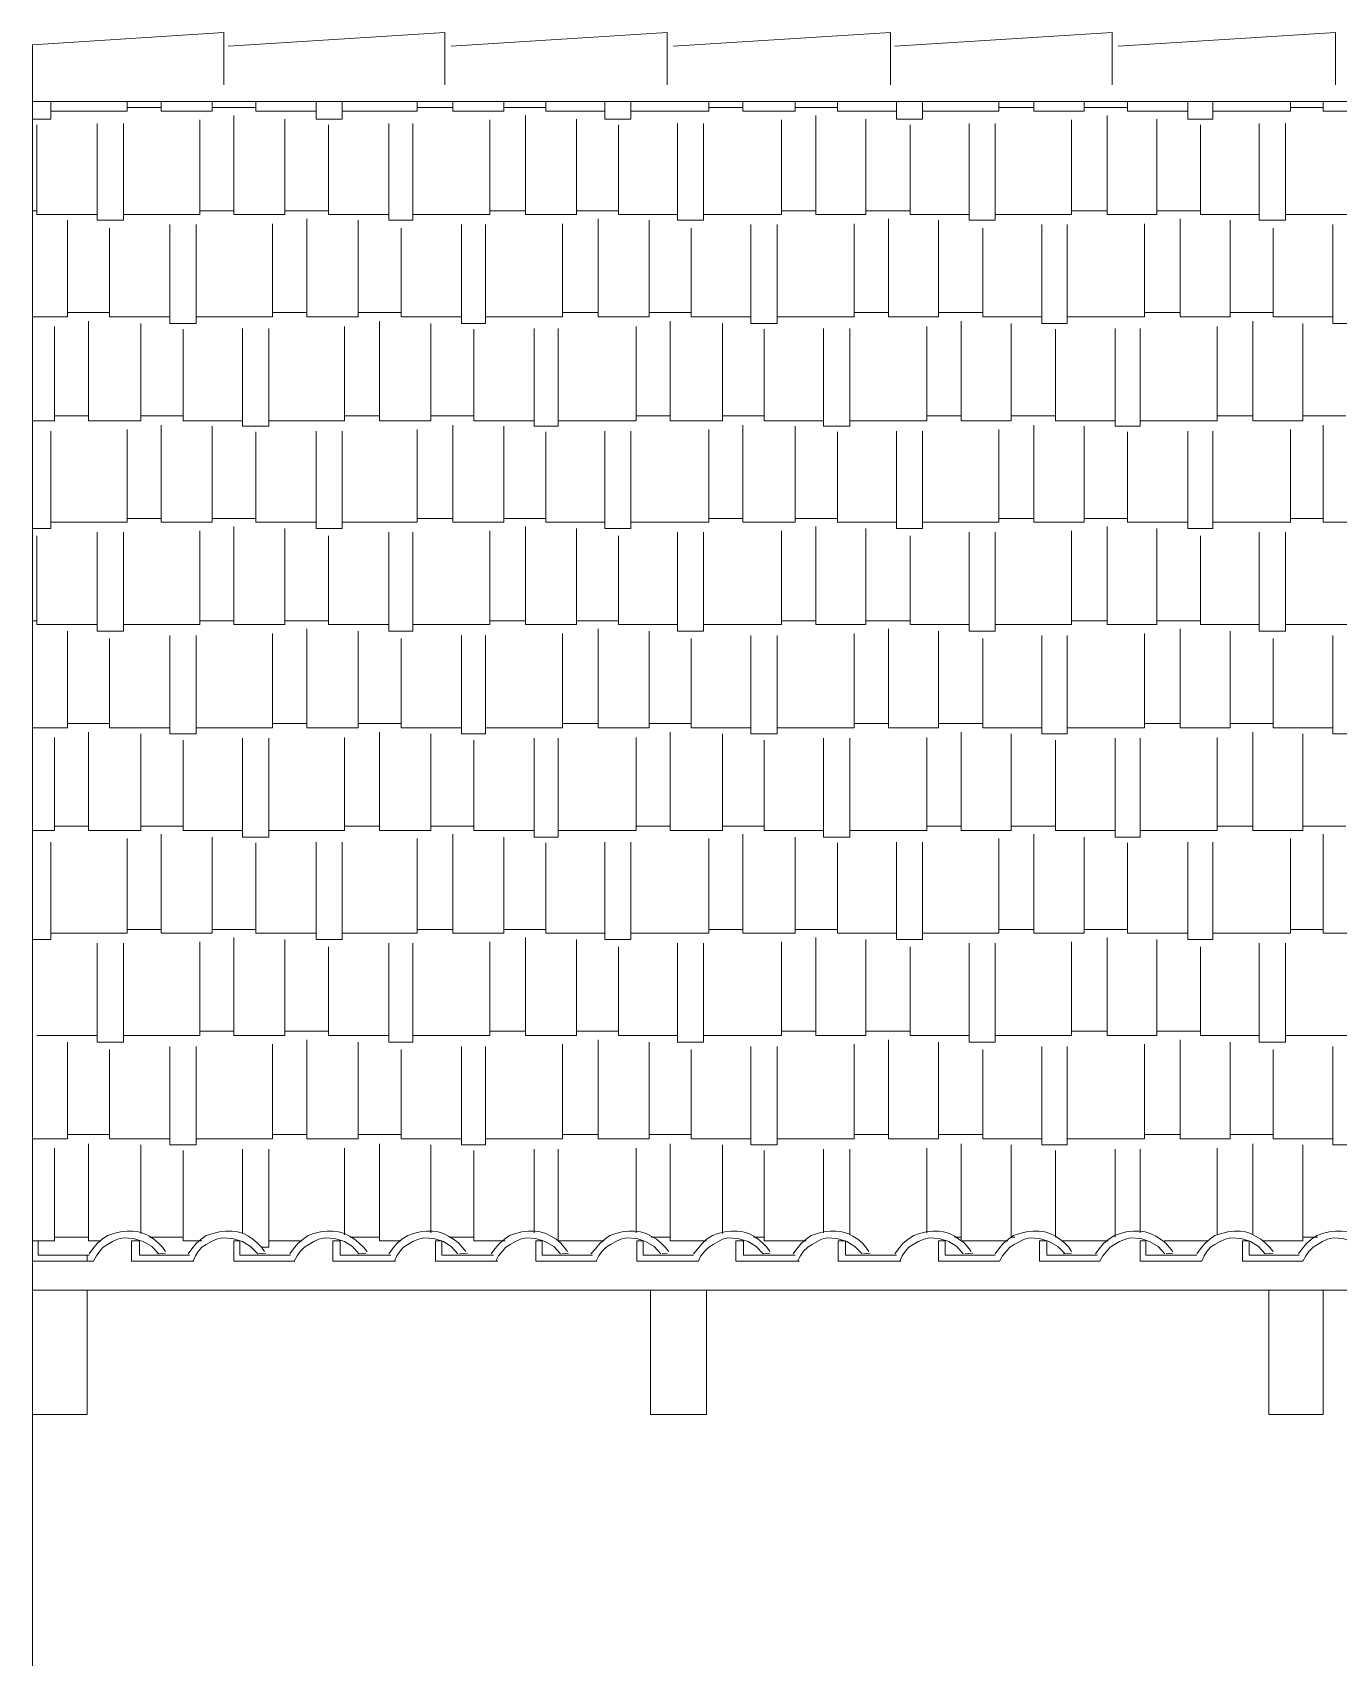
# Model space of a CAD drawing. Header units: millimetres. Extents: x 9030 to 20230, y 384 to 6944.
# Drawn here: x 9841 to 11741, y 4580 to 6944 of the extents above; entities that cross this region are included whole.
import ezdxf

# ---------------------------------------------------------------- set-up
doc = ezdxf.new("R2010")
doc.units = ezdxf.units.MM
doc.layers.add('A-ALV-___-___-EXI', color=250, linetype='Continuous', lineweight=25)
doc.layers.add('A-COB-___-___-EXI', color=250, linetype='Continuous', lineweight=25)

msp = doc.modelspace()

# ---------------------------------------------------------------- linework, layer by layer
at = {"layer": 'A-ALV-___-___-EXI', "color": 18, "lineweight": 9}
msp.add_line((9840.8, 4933.8), (9840.8, 1383.5), dxfattribs=at)
at = {"layer": 'A-ALV-___-___-EXI', "color": 18, "lineweight": 9, "flags": 128}
msp.add_lwpolyline([(19178.4, 884.1), (19178.4, 5114.8), (19178.4, 6843.9), (9840.8, 6843.9)], dxfattribs=at)
at = {"layer": 'A-COB-___-___-EXI', "color": 18, "lineweight": 9}
for p, q in [((9978.4, 6835.4), (10028.1, 6835.4)), ((10102.2, 6835.4), (10165.7, 6835.4)), ((10400.6, 6835.4), (10452.5, 6835.4)), ((10526.5, 6835.4), (10587.9, 6835.4)), ((10824.9, 6835.4), (10874.7, 6835.4)), ((10950.9, 6835.4), (11012.2, 6835.4)), ((11247.2, 6835.4), (11298, 6835.4)), ((11371, 6835.4), (11434.5, 6835.4)), ((11671.5, 6835.4), (11719.1, 6835.4)), ((9840.8, 6685.1), (9847.2, 6685.1)), ((10084.2, 6685.1), (10133.9, 6685.1)), ((10208, 6685.1), (10271.5, 6685.1)), ((10506.4, 6685.1), (10558.3, 6685.1)), ((10632.3, 6685.1), (10693.7, 6685.1)), ((10930.8, 6685.1), (10980.5, 6685.1)), ((11053.5, 6685.1), (11118.1, 6685.1)), ((11353, 6685.1), (11404.8, 6685.1)), ((11476.8, 6685.1), (11540.3, 6685.1)), ((9891.6, 6537), (9953, 6537)), ((10190, 6537), (10239.8, 6537)), ((10314.9, 6537), (10377.3, 6537)), ((10612.2, 6537), (10664.1, 6537)), ((10738.2, 6537), (10799.5, 6537)), ((11036.6, 6537), (11086.3, 6537)), ((11159.3, 6537), (11223.9, 6537)), ((11458.8, 6537), (11510.7, 6537)), ((11583.7, 6537), (11646.1, 6537)), ((9872.6, 6386.7), (9922.3, 6386.7)), ((9998.5, 6386.7), (10059.9, 6386.7)), ((10294.8, 6386.7), (10345.6, 6386.7)), ((10420.7, 6386.7), (10483.1, 6386.7)), ((10719.1, 6386.7), (10768.9, 6386.7)), ((10845, 6386.7), (10905.4, 6386.7)), ((11142.4, 6386.7), (11192.1, 6386.7)), ((11265.1, 6386.7), (11329.7, 6386.7)), ((11564.6, 6386.7), (11616.5, 6386.7)), ((11689.5, 6386.7), (11751.9, 6386.7)), ((9978.4, 6237.5), (10028.1, 6237.5)), ((10102.2, 6237.5), (10165.7, 6237.5)), ((10400.6, 6237.5), (10452.5, 6237.5)), ((10526.5, 6237.5), (10587.9, 6237.5)), ((10824.9, 6237.5), (10874.7, 6237.5)), ((10950.9, 6237.5), (11012.2, 6237.5)), ((11247.2, 6237.5), (11298, 6237.5)), ((11371, 6237.5), (11434.5, 6237.5)), ((11671.5, 6237.5), (11719.1, 6237.5)), ((9840.8, 6088.3), (9847.2, 6088.3)), ((10084.2, 6088.3), (10133.9, 6088.3)), ((10208, 6088.3), (10271.5, 6088.3)), ((10506.4, 6088.3), (10558.3, 6088.3)), ((10632.3, 6088.3), (10693.7, 6088.3)), ((10930.8, 6088.3), (10980.5, 6088.3)), ((11053.5, 6088.3), (11118.1, 6088.3)), ((11353, 6088.3), (11404.8, 6088.3)), ((11476.8, 6088.3), (11540.3, 6088.3)), ((9891.6, 5939.1), (9953, 5939.1)), ((10190, 5939.1), (10239.8, 5939.1)), ((10314.9, 5939.1), (10377.3, 5939.1)), ((10612.2, 5939.1), (10664.1, 5939.1)), ((10738.2, 5939.1), (10799.5, 5939.1)), ((11036.6, 5939.1), (11086.3, 5939.1)), ((11159.3, 5939.1), (11223.9, 5939.1)), ((11458.8, 5939.1), (11510.7, 5939.1)), ((11583.7, 5939.1), (11646.1, 5939.1)), ((9872.6, 5789.9), (9922.3, 5789.9)), ((9998.5, 5789.9), (10059.9, 5789.9)), ((10294.8, 5789.9), (10345.6, 5789.9)), ((10420.7, 5789.9), (10483.1, 5789.9)), ((10719.1, 5789.9), (10768.9, 5789.9)), ((10845, 5789.9), (10905.4, 5789.9)), ((11142.4, 5789.9), (11192.1, 5789.9)), ((11265.1, 5789.9), (11329.7, 5789.9)), ((11564.6, 5789.9), (11616.5, 5789.9)), ((11689.5, 5789.9), (11751.9, 5789.9)), ((9978.4, 5639.6), (10028.1, 5639.6)), ((10102.2, 5639.6), (10165.7, 5639.6)), ((10400.6, 5639.6), (10452.5, 5639.6)), ((10526.5, 5639.6), (10587.9, 5639.6)), ((10824.9, 5639.6), (10874.7, 5639.6)), ((10950.9, 5639.6), (11012.2, 5639.6)), ((11247.2, 5639.6), (11298, 5639.6)), ((11371, 5639.6), (11434.5, 5639.6)), ((11671.5, 5639.6), (11719.1, 5639.6)), ((9847.2, 5485.1), (9935, 5485.1)), ((10084.2, 5491.5), (10133.9, 5491.5)), ((10208, 5491.5), (10271.5, 5491.5)), ((10506.4, 5491.5), (10558.3, 5491.5)), ((10632.3, 5491.5), (10693.7, 5491.5)), ((10930.8, 5491.5), (10980.5, 5491.5)), ((11053.5, 5491.5), (11118.1, 5491.5)), ((11353, 5491.5), (11404.8, 5491.5)), ((11476.8, 5491.5), (11540.3, 5491.5)), ((9891.6, 5341.2), (9953, 5341.2)), ((9998.5, 5197.3), (9998.5, 5326.4)), ((10146.6, 5197.3), (10146.6, 5320)), ((10190, 5341.2), (10239.8, 5341.2)), ((10294.8, 5195.2), (10294.8, 5321.1)), ((10314.9, 5341.2), (10377.3, 5341.2)), ((10420.7, 5198.4), (10420.7, 5326.4)), ((10571, 5198.4), (10571, 5320)), ((10612.2, 5341.2), (10664.1, 5341.2)), ((10719.1, 5198.4), (10719.1, 5321.1)), ((10738.2, 5341.2), (10799.5, 5341.2)), ((10845, 5197.3), (10845, 5326.4)), ((10992.1, 5198.4), (10992.1, 5320)), ((11030.2, 5195.2), (11030.2, 5320)), ((11036.6, 5341.2), (11086.3, 5341.2)), ((11142.4, 5198.4), (11142.4, 5321.1)), ((11159.3, 5341.2), (11223.9, 5341.2)), ((11192.1, 5186.7), (11192.1, 5327.5)), ((11265.1, 5190.9), (11265.1, 5326.4)), ((11416.5, 5192), (11416.5, 5320)), ((11452.5, 5198.4), (11452.5, 5320)), ((11458.8, 5341.2), (11510.7, 5341.2)), ((11564.6, 5195.2), (11564.6, 5321.1)), ((11583.7, 5341.2), (11646.1, 5341.2)), ((11616.5, 5195.2), (11616.5, 5327.5)), ((11329.7, 5192), (11329.7, 5317.9)), ((9872.6, 5192), (9922.3, 5192)), ((10011.2, 5192), (10059.9, 5192)), ((10184.7, 5186.7), (10233.4, 5186.7)), ((10303.2, 5192), (10345.6, 5192)), ((10447.2, 5192), (10483.1, 5192)), ((10741.3, 5192), (10768.9, 5192)), ((10890.5, 5192), (10905.4, 5192)), ((11182.6, 5192), (11192.1, 5192)), ((11194.2, 5186.7), (11259.9, 5186.7)), ((11265.1, 5192), (11270.4, 5192)), ((11338.2, 5186.7), (11405.9, 5186.7)), ((11487.4, 5186.7), (11551.9, 5186.7)), ((11689.5, 5192), (11710.7, 5192)), ((9920.2, 5157.1), (9920.2, 5165.5))]:
    msp.add_line(p, q, dxfattribs=at)
at = {"layer": 'A-COB-___-___-EXI', "color": 28, "lineweight": 15}
for p, q in [((10022.8, 5167.7), (10034.5, 5168.7)), ((10169.9, 5167.7), (10180.5, 5168.7)), ((10462, 5167.7), (10473.6, 5168.7)), ((10611.2, 5167.7), (10620.7, 5168.7)), ((10757.2, 5167.7), (10764.6, 5168.7)), ((11050.3, 5167.7), (11059.9, 5168.7)), ((11197.4, 5167.7), (11209.1, 5168.7)), ((11341.3, 5167.7), (11353, 5168.7)), ((11490.5, 5167.7), (11500.1, 5168.7))]:
    msp.add_line(p, q, dxfattribs=at)
at = {"layer": 'A-COB-___-___-EXI', "color": 18, "lineweight": 9, "flags": 128}
for points in [[(10119.1, 6868.2), (10119.1, 6944.4), (9840.8, 6926.4), (9840.8, 5165.5), (9840.8, 5114.8)], [(10440.8, 6868.2), (10440.8, 6944.4), (10125.5, 6924.3)], [(10764.6, 6868.2), (10764.6, 6944.4), (10450.3, 6924.3)], [(11089.5, 6868.2), (11089.5, 6944.4), (10773.1, 6924.3)], [(11412.2, 6868.2), (11412.2, 6944.4), (11095.8, 6924.3)], [(11737.1, 6868.2), (11737.1, 6944.4), (11420.7, 6924.3)], [(9840.8, 6818.5), (9867.3, 6818.5), (9867.3, 6843.9)], [(9867.3, 6830.1), (9978.4, 6830.1), (9978.4, 6843.9)], [(10028.1, 6843.9), (10028.1, 6830.1), (10102.2, 6830.1), (10102.2, 6843.9)], [(10165.7, 6843.9), (10165.7, 6830.1), (10253.5, 6830.1)], [(10253.5, 6843.9), (10253.5, 6818.5), (10291.6, 6818.5), (10291.6, 6843.9)], [(10291.6, 6830.1), (10400.6, 6830.1), (10400.6, 6843.9)], [(10452.5, 6843.9), (10452.5, 6830.1), (10526.5, 6830.1), (10526.5, 6843.9)], [(10587.9, 6843.9), (10587.9, 6830.1), (10673.6, 6830.1)], [(10673.6, 6843.9), (10673.6, 6818.5), (10711.7, 6818.5), (10711.7, 6843.9)], [(10711.7, 6830.1), (10824.9, 6830.1), (10824.9, 6843.9)], [(10874.7, 6843.9), (10874.7, 6830.1), (10950.9, 6830.1), (10950.9, 6843.9)], [(11012.2, 6843.9), (11012.2, 6830.1), (11098, 6830.1)], [(11098, 6843.9), (11098, 6818.5), (11136, 6818.5), (11136, 6843.9)], [(11136, 6830.1), (11247.2, 6830.1), (11247.2, 6843.9)], [(11298, 6843.9), (11298, 6830.1), (11371, 6830.1), (11371, 6843.9)], [(11434.5, 6843.9), (11434.5, 6830.1), (11522.3, 6830.1)], [(11522.3, 6843.9), (11522.3, 6818.5), (11558.3, 6818.5), (11558.3, 6843.9)], [(11558.3, 6830.1), (11671.5, 6830.1), (11671.5, 6843.9)], [(11719.1, 6843.9), (11719.1, 6830.1), (11795.3, 6830.1), (11795.3, 6843.9)], [(9847.2, 6810), (9847.2, 6679.8), (9935, 6679.8)], [(9935, 6812.1), (9935, 6671.4), (9973.1, 6671.4), (9973.1, 6812.1)], [(9973.1, 6679.8), (10084.2, 6679.8), (10084.2, 6817.4)], [(10133.9, 6823.7), (10133.9, 6679.8), (10208, 6679.8), (10208, 6818.5)], [(10271.5, 6810), (10271.5, 6679.8), (10359.3, 6679.8)], [(10359.3, 6812.1), (10359.3, 6671.4), (10394.2, 6671.4), (10394.2, 6812.1)], [(10394.2, 6679.8), (10506.4, 6679.8), (10506.4, 6817.4)], [(10558.3, 6823.7), (10558.3, 6679.8), (10632.3, 6679.8), (10632.3, 6818.5)], [(10693.7, 6810), (10693.7, 6679.8), (10779.4, 6679.8)], [(10779.4, 6812.1), (10779.4, 6671.4), (10817.5, 6671.4), (10817.5, 6812.1)], [(10817.5, 6679.8), (10930.8, 6679.8), (10930.8, 6817.4)], [(10980.5, 6823.7), (10980.5, 6679.8), (11053.5, 6679.8), (11053.5, 6818.5)], [(11118.1, 6810), (11118.1, 6679.8), (11203.8, 6679.8)], [(11203.8, 6812.1), (11203.8, 6671.4), (11241.9, 6671.4), (11241.9, 6812.1)], [(11241.9, 6679.8), (11353, 6679.8), (11353, 6817.4)], [(11404.8, 6823.7), (11404.8, 6679.8), (11476.8, 6679.8), (11476.8, 6818.5)], [(11540.3, 6810), (11540.3, 6679.8), (11626, 6679.8)], [(11626, 6812.1), (11626, 6671.4), (11664.1, 6671.4), (11664.1, 6812.1)], [(11664.1, 6679.8), (11777.3, 6679.8), (11777.3, 6817.4)], [(9840.8, 6530.6), (9891.6, 6530.6), (9891.6, 6671.4)], [(10239.8, 6673.5), (10239.8, 6530.6), (10314.9, 6530.6), (10314.9, 6671.4)], [(10664.1, 6673.5), (10664.1, 6530.6), (10738.2, 6530.6), (10738.2, 6671.4)], [(11086.3, 6673.5), (11086.3, 6530.6), (11159.3, 6530.6), (11159.3, 6671.4)], [(11510.7, 6673.5), (11510.7, 6530.6), (11583.7, 6530.6), (11583.7, 6671.4)], [(9953, 6659.7), (9953, 6530.6), (10040.8, 6530.6)], [(10040.8, 6665), (10040.8, 6521.1), (10078.9, 6521.1), (10078.9, 6665)], [(10078.9, 6530.6), (10190, 6530.6), (10190, 6666.1)], [(10377.3, 6659.7), (10377.3, 6530.6), (10465.1, 6530.6)], [(10465.1, 6665), (10465.1, 6521.1), (10500.1, 6521.1), (10500.1, 6665)], [(10500.1, 6530.6), (10612.2, 6530.6), (10612.2, 6666.1)], [(10799.5, 6659.7), (10799.5, 6530.6), (10886.3, 6530.6)], [(10886.3, 6665), (10886.3, 6521.1), (10924.4, 6521.1), (10924.4, 6665)], [(10924.4, 6530.6), (11036.6, 6530.6), (11036.6, 6666.1)], [(11223.9, 6659.7), (11223.9, 6530.6), (11309.6, 6530.6)], [(11309.6, 6665), (11309.6, 6521.1), (11346.6, 6521.1), (11346.6, 6665)], [(11346.6, 6530.6), (11458.8, 6530.6), (11458.8, 6666.1)], [(11646.1, 6659.7), (11646.1, 6530.6), (11732.9, 6530.6)], [(11732.9, 6665), (11732.9, 6521.1), (11771, 6521.1), (11771, 6665)], [(9840.8, 6379.3), (9872.6, 6379.3), (9872.6, 6516.9)], [(9922.3, 6524.3), (9922.3, 6379.3), (9998.5, 6379.3), (9998.5, 6521.1)], [(10059.9, 6512.6), (10059.9, 6379.3), (10146.6, 6379.3)], [(10146.6, 6513.7), (10146.6, 6371.9), (10184.7, 6371.9), (10184.7, 6513.7)], [(10184.7, 6379.3), (10294.8, 6379.3), (10294.8, 6516.9)], [(10345.6, 6524.3), (10345.6, 6379.3), (10420.7, 6379.3), (10420.7, 6521.1)], [(10483.1, 6512.6), (10483.1, 6379.3), (10571, 6379.3)], [(10571, 6513.7), (10571, 6371.9), (10605.9, 6371.9), (10605.9, 6513.7)], [(10605.9, 6379.3), (10719.1, 6379.3), (10719.1, 6516.9)], [(10768.9, 6524.3), (10768.9, 6379.3), (10845, 6379.3), (10845, 6521.1)], [(10905.4, 6512.6), (10905.4, 6379.3), (10992.1, 6379.3)], [(10992.1, 6513.7), (10992.1, 6371.9), (11030.2, 6371.9), (11030.2, 6513.7)], [(11030.2, 6379.3), (11142.4, 6379.3), (11142.4, 6516.9)], [(11192.1, 6524.3), (11192.1, 6379.3), (11265.1, 6379.3), (11265.1, 6521.1)], [(11329.7, 6512.6), (11329.7, 6379.3), (11416.5, 6379.3)], [(11416.5, 6513.7), (11416.5, 6371.9), (11452.5, 6371.9), (11452.5, 6513.7)], [(11452.5, 6379.3), (11564.6, 6379.3), (11564.6, 6516.9)], [(11616.5, 6524.3), (11616.5, 6379.3), (11689.5, 6379.3), (11689.5, 6521.1)], [(9840.8, 6222.7), (9867.3, 6222.7), (9867.3, 6364.5)], [(9867.3, 6232.2), (9978.4, 6232.2), (9978.4, 6366.6)], [(10028.1, 6373), (10028.1, 6232.2), (10102.2, 6232.2), (10102.2, 6371.9)], [(10165.7, 6363.4), (10165.7, 6232.2), (10253.5, 6232.2)], [(10253.5, 6364.5), (10253.5, 6222.7), (10291.6, 6222.7), (10291.6, 6364.5)], [(10291.6, 6232.2), (10400.6, 6232.2), (10400.6, 6366.6)], [(10452.5, 6373), (10452.5, 6232.2), (10526.5, 6232.2), (10526.5, 6371.9)], [(10587.9, 6363.4), (10587.9, 6232.2), (10673.6, 6232.2)], [(10673.6, 6364.5), (10673.6, 6222.7), (10711.7, 6222.7), (10711.7, 6364.5)], [(10711.7, 6232.2), (10824.9, 6232.2), (10824.9, 6366.6)], [(10874.7, 6373), (10874.7, 6232.2), (10950.9, 6232.2), (10950.9, 6371.9)], [(11012.2, 6363.4), (11012.2, 6232.2), (11098, 6232.2)], [(11098, 6364.5), (11098, 6222.7), (11136, 6222.7), (11136, 6364.5)], [(11136, 6232.2), (11247.2, 6232.2), (11247.2, 6366.6)], [(11298, 6373), (11298, 6232.2), (11371, 6232.2), (11371, 6371.9)], [(11434.5, 6363.4), (11434.5, 6232.2), (11522.3, 6232.2)], [(11522.3, 6364.5), (11522.3, 6222.7), (11558.3, 6222.7), (11558.3, 6364.5)], [(11558.3, 6232.2), (11671.5, 6232.2), (11671.5, 6366.6)], [(11719.1, 6373), (11719.1, 6232.2), (11795.3, 6232.2), (11795.3, 6371.9)], [(9935, 6217.4), (9935, 6073.5), (9973.1, 6073.5), (9973.1, 6217.4)], [(9973.1, 6083), (10084.2, 6083), (10084.2, 6219.5)], [(10133.9, 6225.9), (10133.9, 6083), (10208, 6083), (10208, 6222.7)], [(10359.3, 6217.4), (10359.3, 6073.5), (10394.2, 6073.5), (10394.2, 6217.4)], [(10394.2, 6083), (10506.4, 6083), (10506.4, 6219.5)], [(10558.3, 6225.9), (10558.3, 6083), (10632.3, 6083), (10632.3, 6222.7)], [(10779.4, 6217.4), (10779.4, 6073.5), (10817.5, 6073.5), (10817.5, 6217.4)], [(10817.5, 6083), (10930.8, 6083), (10930.8, 6219.5)], [(10980.5, 6225.9), (10980.5, 6083), (11053.5, 6083), (11053.5, 6222.7)], [(11203.8, 6217.4), (11203.8, 6073.5), (11241.9, 6073.5), (11241.9, 6217.4)], [(11241.9, 6083), (11353, 6083), (11353, 6219.5)], [(11404.8, 6225.9), (11404.8, 6083), (11476.8, 6083), (11476.8, 6222.7)], [(11626, 6217.4), (11626, 6073.5), (11664.1, 6073.5), (11664.1, 6217.4)], [(11664.1, 6083), (11777.3, 6083), (11777.3, 6219.5)], [(9847.2, 6212.1), (9847.2, 6083), (9935, 6083)], [(10271.5, 6212.1), (10271.5, 6083), (10359.3, 6083)], [(10693.7, 6212.1), (10693.7, 6083), (10779.4, 6083)], [(11118.1, 6212.1), (11118.1, 6083), (11203.8, 6083)], [(11540.3, 6212.1), (11540.3, 6083), (11626, 6083)], [(10239.8, 6076.7), (10239.8, 5932.7), (10314.9, 5932.7), (10314.9, 6073.5)], [(10664.1, 6076.7), (10664.1, 5932.7), (10738.2, 5932.7), (10738.2, 6073.5)], [(11086.3, 6076.7), (11086.3, 5932.7), (11159.3, 5932.7), (11159.3, 6073.5)], [(11510.7, 6076.7), (11510.7, 5932.7), (11583.7, 5932.7), (11583.7, 6073.5)], [(9840.8, 5932.7), (9891.6, 5932.7), (9891.6, 6073.5)], [(9953, 6062.9), (9953, 5932.7), (10040.8, 5932.7)], [(10040.8, 6067.1), (10040.8, 5924.3), (10078.9, 5924.3), (10078.9, 6067.1)], [(10078.9, 5932.7), (10190, 5932.7), (10190, 6070.3)], [(10377.3, 6062.9), (10377.3, 5932.7), (10465.1, 5932.7)], [(10465.1, 6067.1), (10465.1, 5924.3), (10500.1, 5924.3), (10500.1, 6067.1)], [(10500.1, 5932.7), (10612.2, 5932.7), (10612.2, 6070.3)], [(10799.5, 6062.9), (10799.5, 5932.7), (10886.3, 5932.7)], [(10886.3, 6067.1), (10886.3, 5924.3), (10924.4, 5924.3), (10924.4, 6067.1)], [(10924.4, 5932.7), (11036.6, 5932.7), (11036.6, 6070.3)], [(11223.9, 6062.9), (11223.9, 5932.7), (11309.6, 5932.7)], [(11309.6, 6067.1), (11309.6, 5924.3), (11346.6, 5924.3), (11346.6, 6067.1)], [(11346.6, 5932.7), (11458.8, 5932.7), (11458.8, 6070.3)], [(11646.1, 6062.9), (11646.1, 5932.7), (11732.9, 5932.7)], [(11732.9, 6067.1), (11732.9, 5924.3), (11771, 5924.3), (11771, 6067.1)], [(9840.8, 5783.5), (9872.6, 5783.5), (9872.6, 5919)], [(9922.3, 5926.4), (9922.3, 5783.5), (9998.5, 5783.5), (9998.5, 5924.3)], [(10059.9, 5914.8), (10059.9, 5783.5), (10146.6, 5783.5)], [(10146.6, 5917.9), (10146.6, 5774), (10184.7, 5774), (10184.7, 5917.9)], [(10184.7, 5783.5), (10294.8, 5783.5), (10294.8, 5919)], [(10345.6, 5926.4), (10345.6, 5783.5), (10420.7, 5783.5), (10420.7, 5924.3)], [(10483.1, 5914.8), (10483.1, 5783.5), (10571, 5783.5)], [(10571, 5917.9), (10571, 5774), (10605.9, 5774), (10605.9, 5917.9)], [(10605.9, 5783.5), (10719.1, 5783.5), (10719.1, 5919)], [(10768.9, 5926.4), (10768.9, 5783.5), (10845, 5783.5), (10845, 5924.3)], [(10905.4, 5914.8), (10905.4, 5783.5), (10992.1, 5783.5)], [(10992.1, 5917.9), (10992.1, 5774), (11030.2, 5774), (11030.2, 5917.9)], [(11030.2, 5783.5), (11142.4, 5783.5), (11142.4, 5919)], [(11192.1, 5926.4), (11192.1, 5783.5), (11265.1, 5783.5), (11265.1, 5924.3)], [(11329.7, 5914.8), (11329.7, 5783.5), (11416.5, 5783.5)], [(11416.5, 5917.9), (11416.5, 5774), (11452.5, 5774), (11452.5, 5917.9)], [(11452.5, 5783.5), (11564.6, 5783.5), (11564.6, 5919)], [(11616.5, 5926.4), (11616.5, 5783.5), (11689.5, 5783.5), (11689.5, 5924.3)], [(9867.3, 5634.3), (9978.4, 5634.3), (9978.4, 5771.9)], [(10028.1, 5778.2), (10028.1, 5634.3), (10102.2, 5634.3), (10102.2, 5774)], [(10291.6, 5634.3), (10400.6, 5634.3), (10400.6, 5771.9)], [(10452.5, 5778.2), (10452.5, 5634.3), (10526.5, 5634.3), (10526.5, 5774)], [(10711.7, 5634.3), (10824.9, 5634.3), (10824.9, 5771.9)], [(10874.7, 5778.2), (10874.7, 5634.3), (10950.9, 5634.3), (10950.9, 5774)], [(11136, 5634.3), (11247.2, 5634.3), (11247.2, 5771.9)], [(11298, 5778.2), (11298, 5634.3), (11371, 5634.3), (11371, 5774)], [(11558.3, 5634.3), (11671.5, 5634.3), (11671.5, 5771.9)], [(11719.1, 5778.2), (11719.1, 5634.3), (11795.3, 5634.3), (11795.3, 5774)], [(9840.8, 5624.8), (9867.3, 5624.8), (9867.3, 5766.6)], [(10165.7, 5765.5), (10165.7, 5634.3), (10253.5, 5634.3)], [(10253.5, 5766.6), (10253.5, 5624.8), (10291.6, 5624.8), (10291.6, 5766.6)], [(10587.9, 5765.5), (10587.9, 5634.3), (10673.6, 5634.3)], [(10673.6, 5766.6), (10673.6, 5624.8), (10711.7, 5624.8), (10711.7, 5766.6)], [(11012.2, 5765.5), (11012.2, 5634.3), (11098, 5634.3)], [(11098, 5766.6), (11098, 5624.8), (11136, 5624.8), (11136, 5766.6)], [(11434.5, 5765.5), (11434.5, 5634.3), (11522.3, 5634.3)], [(11522.3, 5766.6), (11522.3, 5624.8), (11558.3, 5624.8), (11558.3, 5766.6)], [(10133.9, 5628), (10133.9, 5485.1), (10208, 5485.1), (10208, 5624.8)], [(10558.3, 5628), (10558.3, 5485.1), (10632.3, 5485.1), (10632.3, 5624.8)], [(10980.5, 5628), (10980.5, 5485.1), (11053.5, 5485.1), (11053.5, 5624.8)], [(11404.8, 5628), (11404.8, 5485.1), (11476.8, 5485.1), (11476.8, 5624.8)], [(9935, 5619.5), (9935, 5475.6), (9973.1, 5475.6), (9973.1, 5619.5)], [(9973.1, 5485.1), (10084.2, 5485.1), (10084.2, 5621.6)], [(10271.5, 5614.2), (10271.5, 5485.1), (10359.3, 5485.1)], [(10359.3, 5619.5), (10359.3, 5475.6), (10394.2, 5475.6), (10394.2, 5619.5)], [(10394.2, 5485.1), (10506.4, 5485.1), (10506.4, 5621.6)], [(10693.7, 5614.2), (10693.7, 5485.1), (10779.4, 5485.1)], [(10779.4, 5619.5), (10779.4, 5475.6), (10817.5, 5475.6), (10817.5, 5619.5)], [(10817.5, 5485.1), (10930.8, 5485.1), (10930.8, 5621.6)], [(11118.1, 5614.2), (11118.1, 5485.1), (11203.8, 5485.1)], [(11203.8, 5619.5), (11203.8, 5475.6), (11241.9, 5475.6), (11241.9, 5619.5)], [(11241.9, 5485.1), (11353, 5485.1), (11353, 5621.6)], [(11540.3, 5614.2), (11540.3, 5485.1), (11626, 5485.1)], [(11626, 5619.5), (11626, 5475.6), (11664.1, 5475.6), (11664.1, 5619.5)], [(11664.1, 5485.1), (11777.3, 5485.1), (11777.3, 5621.6)], [(9840.8, 5334.9), (9891.6, 5334.9), (9891.6, 5475.6)], [(9953, 5465), (9953, 5334.9), (10040.8, 5334.9)], [(10040.8, 5469.3), (10040.8, 5326.4), (10078.9, 5326.4), (10078.9, 5469.3)], [(10078.9, 5334.9), (10190, 5334.9), (10190, 5472.4)], [(10239.8, 5478.8), (10239.8, 5334.9), (10314.9, 5334.9), (10314.9, 5475.6)], [(10377.3, 5465), (10377.3, 5334.9), (10465.1, 5334.9)], [(10465.1, 5469.3), (10465.1, 5326.4), (10500.1, 5326.4), (10500.1, 5469.3)], [(10500.1, 5334.9), (10612.2, 5334.9), (10612.2, 5472.4)], [(10664.1, 5478.8), (10664.1, 5334.9), (10738.2, 5334.9), (10738.2, 5475.6)], [(10799.5, 5465), (10799.5, 5334.9), (10886.3, 5334.9)], [(10886.3, 5469.3), (10886.3, 5326.4), (10924.4, 5326.4), (10924.4, 5469.3)], [(10924.4, 5334.9), (11036.6, 5334.9), (11036.6, 5472.4)], [(11086.3, 5478.8), (11086.3, 5334.9), (11159.3, 5334.9), (11159.3, 5475.6)], [(11223.9, 5465), (11223.9, 5334.9), (11309.6, 5334.9)], [(11309.6, 5469.3), (11309.6, 5326.4), (11346.6, 5326.4), (11346.6, 5469.3)], [(11346.6, 5334.9), (11458.8, 5334.9), (11458.8, 5472.4)], [(11510.7, 5478.8), (11510.7, 5334.9), (11583.7, 5334.9), (11583.7, 5475.6)], [(11646.1, 5465), (11646.1, 5334.9), (11732.9, 5334.9)], [(11732.9, 5469.3), (11732.9, 5326.4), (11771, 5326.4), (11771, 5469.3)], [(9840.8, 5186.7), (9872.6, 5186.7), (9872.6, 5321.1)], [(9922.3, 5327.5), (9922.3, 5186.7), (9940.3, 5186.7)], [(10174.1, 5177.2), (10184.7, 5177.2), (10184.7, 5320)], [(10345.6, 5327.5), (10345.6, 5186.7), (10377.3, 5186.7)], [(10605.9, 5320), (10605.9, 5186.7), (10672.6, 5186.7)], [(10768.9, 5327.5), (10768.9, 5186.7), (10821.8, 5186.7)], [(11631.3, 5186.7), (11689.5, 5186.7), (11689.5, 5326.4)], [(10059.9, 5317.9), (10059.9, 5186.7), (10087.4, 5186.7)], [(10483.1, 5317.9), (10483.1, 5186.7), (10528.6, 5186.7)], [(10905.4, 5317.9), (10905.4, 5186.7), (10966.7, 5186.7)], [(9920.2, 5114.8), (9840.8, 5114.8), (9840.8, 4933.8), (9920.2, 4933.8), (9920.2, 5114.8), (15981.6, 5114.8)]]:
    msp.add_lwpolyline(points, dxfattribs=at)
at = {"layer": 'A-COB-___-___-EXI', "color": 28, "lineweight": 15, "flags": 128}
for points in [[(9923.3, 5165.5), (9849.3, 5165.5), (9849.3, 5186.7), (9840.8, 5186.7), (9840.8, 5157.1), (9849.3, 5157.1), (9929.7, 5157.1), (9933.9, 5164.5), (9938.2, 5170.8), (9943.5, 5177.2), (9949.8, 5181.4), (9957.2, 5185.7), (9964.6, 5188.8), (9973.1, 5190.9), (9987.9, 5189.9), (10001.7, 5185.7), (10014.4, 5178.2), (10024.9, 5167.7)], [(10034.5, 5170.8), (10030.2, 5177.2), (10023.9, 5183.5), (10017.5, 5188.8), (10011.2, 5193.1), (10002.7, 5197.3), (9995.3, 5199.4), (9986.8, 5200.5), (9978.4, 5200.5), (9968.9, 5199.4), (9959.3, 5197.3), (9949.8, 5194.1), (9942.4, 5188.8), (9935, 5182.5), (9928.6, 5175.1), (9923.3, 5167.7)], [(10069.4, 5165.5), (9996.4, 5165.5), (9996.4, 5186.7), (9984.7, 5186.7), (9984.7, 5157.1), (9996.4, 5157.1), (10075.7, 5157.1)], [(10178.4, 5170.8), (10174.1, 5177.2), (10167.8, 5183.5), (10161.4, 5188.8), (10155.1, 5193.1), (10147.7, 5197.3), (10139.2, 5199.4), (10130.8, 5200.5), (10122.3, 5200.5), (10112.8, 5199.4), (10103.2, 5197.3), (10093.7, 5194.1), (10086.3, 5188.8), (10078.9, 5182.5), (10072.6, 5175.1), (10067.3, 5167.7)], [(10168.9, 5167.7), (10158.3, 5178.2), (10146.6, 5185.7), (10131.8, 5189.9), (10117, 5190.9), (10108.5, 5188.8), (10101.1, 5185.7), (10093.7, 5181.4), (10087.4, 5177.2), (10082.1, 5170.8), (10077.8, 5164.5), (10074.7, 5157.1)], [(10216.5, 5165.5), (10142.4, 5165.5), (10142.4, 5186.7), (10133.9, 5186.7), (10133.9, 5157.1), (10142.4, 5157.1), (10222.8, 5157.1)], [(10327.6, 5170.8), (10322.3, 5177.2), (10315.9, 5183.5), (10309.6, 5188.8), (10302.2, 5193.1), (10294.8, 5197.3), (10286.3, 5199.4), (10277.8, 5200.5), (10269.4, 5200.5), (10259.9, 5199.4), (10250.3, 5197.3), (10241.9, 5194.1), (10234.5, 5188.8), (10227.1, 5182.5), (10220.7, 5175.1), (10215.4, 5167.7)], [(10326.5, 5168.7), (10315.9, 5167.7), (10306.4, 5178.2), (10294.8, 5185.7), (10281, 5189.9), (10266.2, 5190.9), (10257.7, 5188.8), (10250.3, 5185.7), (10242.9, 5181.4), (10236.6, 5177.2), (10230.2, 5170.8), (10226, 5164.5), (10221.8, 5157.1)], [(10362.5, 5165.5), (10288.4, 5165.5), (10288.4, 5186.7), (10277.8, 5186.7), (10277.8, 5157.1), (10288.4, 5157.1), (10368.9, 5157.1)], [(10471.5, 5170.8), (10466.2, 5177.2), (10460.9, 5183.5), (10453.5, 5188.8), (10446.1, 5193.1), (10438.7, 5197.3), (10431.3, 5199.4), (10422.8, 5200.5), (10414.4, 5200.5), (10404.8, 5199.4), (10395.3, 5197.3), (10386.8, 5194.1), (10378.4, 5188.8), (10371, 5182.5), (10364.6, 5175.1), (10359.3, 5167.7)], [(10459.9, 5167.7), (10450.3, 5178.2), (10438.7, 5185.7), (10424.9, 5189.9), (10410.1, 5190.9), (10402.7, 5188.8), (10394.2, 5185.7), (10386.8, 5181.4), (10380.5, 5177.2), (10375.2, 5170.8), (10371, 5164.5), (10367.8, 5157.1)], [(10511.7, 5165.5), (10436.6, 5165.5), (10436.6, 5186.7), (10427.1, 5186.7), (10427.1, 5157.1), (10436.6, 5157.1), (10518.1, 5157.1)], [(10619.6, 5170.8), (10614.4, 5177.2), (10609.1, 5183.5), (10602.7, 5188.8), (10595.3, 5193.1), (10587.9, 5197.3), (10579.4, 5199.4), (10572, 5200.5), (10562.5, 5200.5), (10553, 5199.4), (10543.5, 5197.3), (10535, 5194.1), (10527.6, 5188.8), (10520.2, 5182.5), (10513.8, 5175.1), (10508.5, 5167.7)], [(10609.1, 5167.7), (10599.5, 5178.2), (10586.8, 5185.7), (10573.1, 5189.9), (10559.3, 5190.9), (10550.9, 5188.8), (10543.5, 5185.7), (10536, 5181.4), (10529.7, 5177.2), (10524.4, 5170.8), (10519.1, 5164.5), (10514.9, 5157.1)], [(10655.6, 5165.5), (10582.6, 5165.5), (10582.6, 5186.7), (10573.1, 5186.7), (10573.1, 5157.1), (10582.6, 5157.1), (10662, 5157.1)], [(10766.7, 5170.8), (10761.4, 5177.2), (10755.1, 5183.5), (10748.7, 5188.8), (10741.3, 5193.1), (10733.9, 5197.3), (10725.5, 5199.4), (10717, 5200.5), (10708.5, 5200.5), (10699, 5199.4), (10689.5, 5197.3), (10681, 5194.1), (10673.6, 5188.8), (10666.2, 5182.5), (10659.9, 5175.1), (10653.5, 5167.7)], [(10755.1, 5167.7), (10745.6, 5178.2), (10732.9, 5185.7), (10720.2, 5189.9), (10705.4, 5190.9), (10696.9, 5188.8), (10689.5, 5185.7), (10682.1, 5181.4), (10675.7, 5177.2), (10669.4, 5170.8), (10665.1, 5164.5), (10660.9, 5157.1)], [(10802.7, 5165.5), (10729.7, 5165.5), (10729.7, 5186.7), (10720.2, 5186.7), (10720.2, 5157.1), (10729.7, 5157.1), (10810.1, 5157.1), (10813.3, 5164.5), (10818.6, 5170.8), (10824.9, 5177.2), (10831.3, 5181.4), (10845, 5188.8), (10852.5, 5190.9), (10867.3, 5189.9), (10882.1, 5185.7), (10893.7, 5178.2), (10904.3, 5167.7), (10913.8, 5168.7)], [(10913.8, 5170.8), (10909.6, 5177.2), (10903.2, 5183.5), (10896.9, 5188.8), (10890.5, 5193.1), (10883.1, 5197.3), (10874.7, 5199.4), (10866.2, 5200.5), (10857.7, 5200.5), (10848.2, 5199.4), (10838.7, 5197.3), (10830.2, 5194.1), (10821.8, 5188.8), (10815.4, 5182.5), (10809.1, 5175.1), (10802.7, 5167.7)], [(10950.9, 5165.5), (10875.7, 5165.5), (10875.7, 5186.7), (10864.1, 5186.7), (10864.1, 5157.1), (10875.7, 5157.1), (10957.2, 5157.1)], [(11057.7, 5170.8), (11053.5, 5177.2), (11048.2, 5183.5), (11041.9, 5188.8), (11034.5, 5193.1), (11027.1, 5197.3), (11018.6, 5199.4), (11010.1, 5200.5), (11001.7, 5200.5), (10992.1, 5199.4), (10982.6, 5197.3), (10974.1, 5194.1), (10966.7, 5188.8), (10959.3, 5182.5), (10953, 5175.1), (10947.7, 5167.7)], [(11048.2, 5167.7), (11037.6, 5178.2), (11026, 5185.7), (11011.2, 5189.9), (10997.4, 5190.9), (10989, 5188.8), (10975.2, 5181.4), (10968.9, 5177.2), (10962.5, 5170.8), (10958.3, 5164.5), (10954, 5157.1)], [(11098, 5165.5), (11023.9, 5165.5), (11023.9, 5186.7), (11013.3, 5186.7), (11013.3, 5157.1), (11023.9, 5157.1), (11104.3, 5157.1)], [(11206.9, 5170.8), (11201.7, 5177.2), (11196.4, 5183.5), (11189, 5188.8), (11182.6, 5193.1), (11175.2, 5197.3), (11166.7, 5199.4), (11159.3, 5200.5), (11150.9, 5200.5), (11141.3, 5199.4), (11131.8, 5197.3), (11123.3, 5194.1), (11114.9, 5188.8), (11107.5, 5182.5), (11101.1, 5175.1), (11095.8, 5167.7)], [(11195.3, 5167.7), (11185.8, 5178.2), (11174.1, 5185.7), (11160.4, 5189.9), (11145.6, 5190.9), (11138.2, 5188.8), (11129.7, 5185.7), (11122.3, 5181.4), (11115.9, 5177.2), (11110.7, 5170.8), (11106.4, 5164.5), (11103.2, 5157.1)], [(11241.9, 5165.5), (11168.9, 5165.5), (11168.9, 5186.7), (11159.3, 5186.7), (11159.3, 5157.1), (11168.9, 5157.1), (11248.2, 5157.1), (11252.5, 5164.5), (11257.7, 5170.8), (11263, 5177.2), (11269.4, 5181.4), (11284.2, 5188.8), (11291.6, 5190.9), (11306.4, 5189.9), (11320.2, 5185.7), (11332.9, 5178.2), (11343.5, 5167.7)], [(11353, 5170.8), (11348.7, 5177.2), (11342.4, 5183.5), (11336, 5188.8), (11329.7, 5193.1), (11321.2, 5197.3), (11313.8, 5199.4), (11305.4, 5200.5), (11296.9, 5200.5), (11287.4, 5199.4), (11277.8, 5197.3), (11268.3, 5194.1), (11260.9, 5188.8), (11253.5, 5182.5), (11247.2, 5175.1), (11241.9, 5167.7)], [(11390, 5165.5), (11317, 5165.5), (11317, 5186.7), (11306.4, 5186.7), (11306.4, 5157.1), (11317, 5157.1), (11394.2, 5157.1), (11398.5, 5164.5), (11403.8, 5170.8), (11409.1, 5177.2), (11415.4, 5181.4), (11422.8, 5185.7), (11431.3, 5188.8), (11438.7, 5190.9), (11453.5, 5189.9), (11466.2, 5185.7), (11478.9, 5178.2), (11488.4, 5167.7)], [(11500.1, 5170.8), (11494.8, 5177.2), (11489.5, 5183.5), (11482.1, 5188.8), (11475.7, 5193.1), (11467.3, 5197.3), (11459.9, 5199.4), (11451.4, 5200.5), (11442.9, 5200.5), (11432.3, 5199.4), (11423.9, 5197.3), (11415.4, 5194.1), (11406.9, 5188.8), (11399.5, 5182.5), (11393.2, 5175.1), (11387.9, 5167.7)], [(11535, 5165.5), (11460.9, 5165.5), (11460.9, 5186.7), (11452.5, 5186.7), (11452.5, 5157.1), (11460.9, 5157.1), (11542.4, 5157.1), (11545.6, 5164.5), (11549.8, 5170.8), (11555.1, 5177.2), (11561.4, 5181.4), (11568.9, 5185.7), (11576.3, 5188.8), (11584.7, 5190.9), (11599.5, 5189.9), (11613.3, 5185.7), (11624.9, 5178.2), (11634.5, 5167.7), (11646.1, 5168.7)], [(11646.1, 5170.8), (11640.8, 5177.2), (11634.5, 5183.5), (11628.1, 5188.8), (11620.7, 5193.1), (11613.3, 5197.3), (11605.9, 5199.4), (11598.5, 5200.5), (11590, 5200.5), (11580.5, 5199.4), (11571, 5197.3), (11561.4, 5194.1), (11554, 5188.8), (11546.6, 5182.5), (11540.3, 5175.1), (11535, 5167.7)], [(11684.2, 5165.5), (11611.2, 5165.5), (11611.2, 5186.7), (11601.7, 5186.7), (11601.7, 5157.1), (11611.2, 5157.1), (11689.5, 5157.1), (11693.7, 5164.5), (11698, 5170.8), (11704.3, 5177.2), (11710.7, 5181.4), (11718.1, 5185.7), (11725.5, 5188.8), (11733.9, 5190.9), (11747.7, 5189.9), (11761.4, 5185.7), (11774.1, 5178.2), (11783.7, 5167.7)], [(11793.2, 5170.8), (11789, 5177.2), (11783.7, 5183.5), (11777.3, 5188.8), (11769.9, 5193.1), (11762.5, 5197.3), (11754, 5199.4), (11745.6, 5200.5), (11737.1, 5200.5), (11727.6, 5199.4), (11718.1, 5197.3), (11709.6, 5194.1), (11702.2, 5188.8), (11694.8, 5182.5), (11688.4, 5175.1), (11683.1, 5167.7)]]:
    msp.add_lwpolyline(points, dxfattribs=at)
at = {"layer": 'A-COB-___-___-EXI', "color": 18, "lineweight": 9, "flags": 128}
for points in [[(10821.8, 5114.8), (10740.3, 5114.8), (10740.3, 4933.8), (10821.8, 4933.8)], [(11719.1, 5114.8), (11639.8, 5114.8), (11639.8, 4933.8), (11719.1, 4933.8), (11719.1, 5114.8), (11719.1, 4933.8), (11639.8, 4933.8), (11639.8, 5114.8)]]:
    msp.add_lwpolyline(points, close=True, dxfattribs=at)

doc.saveas('drawing.dxf')
